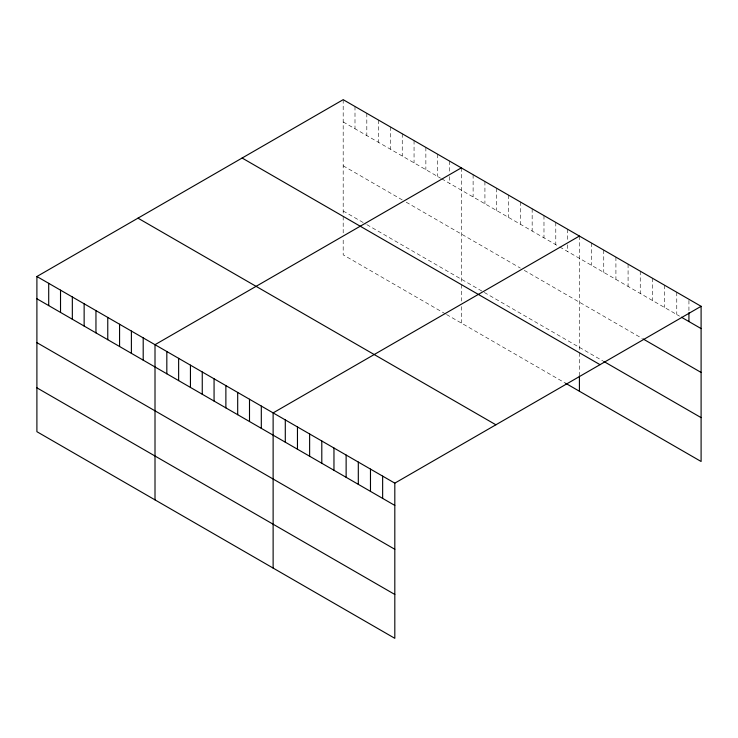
<?xml version="1.0" encoding="UTF-8"?>
<svg xmlns="http://www.w3.org/2000/svg" width="738" height="738" viewBox="0 0 738 738"><rect width="100%" height="100%" fill="white"/><g stroke="black" fill="none" stroke-linecap="round" stroke-linejoin="round"><path stroke-width="0.55" stroke-dasharray="3.69 2.77" d="M343.188 121.945L440.632 178.199M441.619 178.771L558.74 246.391M559.727 246.962L679.569 316.15M343.188 165.81L402.247 199.897M406.186 202.175L520.355 268.088M524.294 270.366L642.125 338.401M343.188 210.994L365.827 224.066M366.814 224.629L602.808 360.882M445.549 313.954L343.188 254.85L343.188 238.411M446.536 314.517L565.631 383.28M688.932 300.403L688.932 311.537M676.764 292.257L676.764 314.536M664.597 285.237L664.597 307.506M652.42 278.208L652.42 300.477M640.252 271.187L640.252 293.456M628.084 264.158L628.084 286.427M615.916 257.128L615.916 279.407M603.749 250.108L603.749 272.377M591.581 243.079L591.581 265.357M579.413 236.059L579.413 351.758M579.413 352.856L579.413 374.784M567.596 229.232L567.596 240.376M567.596 244.822L567.596 251.51M555.788 222.415L555.788 244.693M543.98 215.597L543.98 237.867M532.163 208.78L532.163 231.049M520.355 201.963L520.355 224.232M508.547 195.136L508.547 217.415M496.729 188.319L496.729 210.598M484.921 181.502L484.921 203.771M473.113 174.685L473.113 196.954M461.296 167.867L461.296 283.567M461.296 284.665L461.296 301.113M461.296 306.593L461.296 323.041M449.488 161.041L449.488 172.185M449.488 176.631L449.488 183.319M437.68 154.224L437.68 176.502M425.863 147.406L425.863 169.675M414.055 140.589L414.055 162.858M402.247 133.772L402.247 156.041M390.43 126.945L390.43 149.224M378.622 120.128L378.622 142.406M366.814 113.311L366.814 135.58M354.996 106.493L354.996 128.763M343.188 99.676L343.188 215.376M343.188 216.474L343.188 232.922"/><path stroke-width="1.11" d="M36.9 276.51L394.812 483.15L394.812 638.324L36.9 431.693L36.9 276.51L343.188 99.676L701.1 306.307L701.1 461.49L565.631 383.28M461.296 167.867L155.008 344.701L155.008 499.875M579.413 236.059L273.125 412.893L273.125 568.066M394.812 483.15L701.1 306.307M681.442 317.239L701.1 328.585M643.066 338.936L701.1 372.441M603.749 361.426L701.1 417.634M242.11 158.024L600.022 364.664M137.978 218.153L495.89 424.793M36.9 298.779L394.812 505.419M36.9 342.644L394.812 549.275M36.9 387.828L394.812 594.468M688.932 312.654L688.932 321.556M579.413 375.882L579.413 391.232M382.644 476.121L382.644 498.39M370.476 469.091L370.476 491.37M358.308 462.071L358.308 484.34M346.131 455.042L346.131 477.32M333.963 448.021L333.963 470.291M321.796 440.992L321.796 463.261M309.628 433.962L309.628 456.241M297.46 426.942L297.46 449.211M285.292 419.913L285.292 442.191M261.307 406.066L261.307 428.344M249.499 399.249L249.499 421.527M237.691 392.431L237.691 414.701M225.874 385.614L225.874 407.883M214.066 378.797L214.066 401.066M202.258 371.97L202.258 394.249M190.441 365.153L190.441 387.432M178.633 358.336L178.633 380.605M166.825 351.519L166.825 373.788M143.2 337.875L143.2 360.153M131.392 331.058L131.392 353.336M119.574 324.24L119.574 346.509M107.766 317.423L107.766 339.692M95.958 310.606L95.958 332.875M84.141 303.788L84.141 326.058M72.333 296.962L72.333 319.24M60.525 290.145L60.525 312.423M48.708 283.327L48.708 305.597"/></g></svg>
